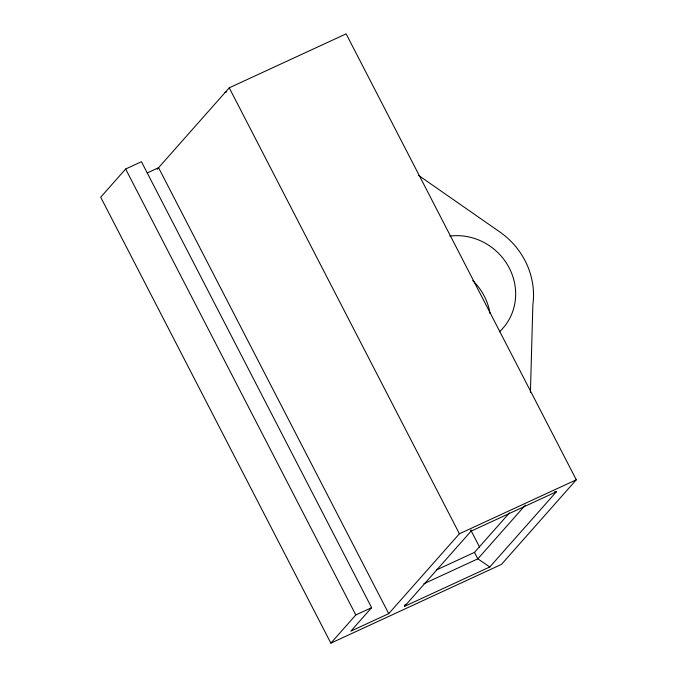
<?xml version="1.0" encoding="UTF-8"?>
<svg xmlns="http://www.w3.org/2000/svg" width="677" height="677" viewBox="0 0 677 677"><rect width="100%" height="100%" fill="white"/><g stroke="black" fill="none" stroke-linecap="round" stroke-linejoin="round"><path stroke-width="1.02" d="M530.421 392.482L532.867 304.777A75.189 70.653 41.5 0 0 499.372 231.644L418.64 175.445M554.759 491.553L556.35 491.79L489.826 566.971L404.533 606.355L471.048 531.174L471.234 530.116M404.533 606.355L405.405 604.248M576.296 479.798L459.412 533.772L388.733 613.65L350.821 631.159L371.614 607.658L141.442 161.718L125.643 169.013L100.704 197.202L330.867 643.15L501.462 564.381L576.296 479.798L346.133 33.85L229.241 87.824L157.174 169.275M330.867 643.15L355.814 614.953L371.614 607.658M436.597 569.873L474.501 552.373L509.468 512.861M525.386 505.093L477.844 558.838L423.819 583.777M225.086 92.521L226.685 91.784M147.188 172.957L158.562 167.71L388.733 613.65M471.048 531.174L556.35 491.79M489.826 566.971L477.844 558.838L474.501 552.373M470.837 530.184L479.553 547.067M229.241 87.824L459.412 533.772M125.643 169.013L355.814 614.953M472.715 280.608A56.851 53.424 41.5 0 1 490.03 313.519M449.799 236.104A56.851 53.424 41.5 0 1 509.214 267.906A56.851 53.424 41.5 0 1 499.398 331.832"/></g></svg>
